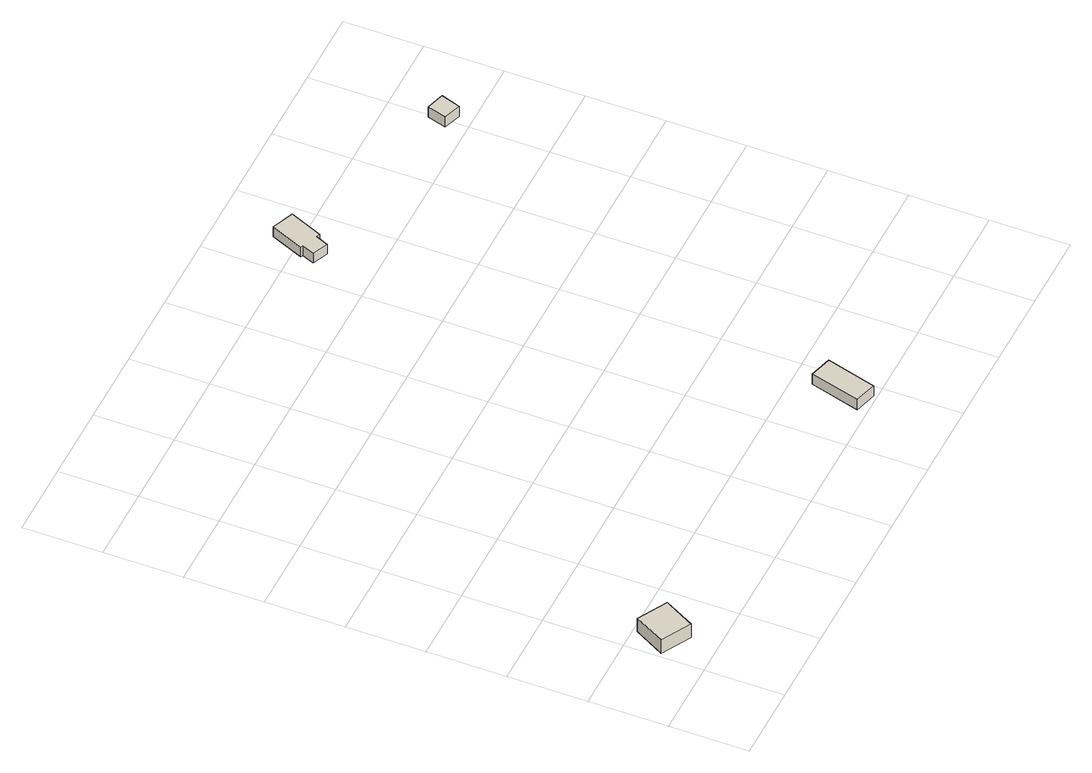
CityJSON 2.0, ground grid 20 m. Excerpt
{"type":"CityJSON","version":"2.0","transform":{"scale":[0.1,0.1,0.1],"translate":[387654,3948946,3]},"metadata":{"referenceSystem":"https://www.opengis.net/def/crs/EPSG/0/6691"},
"CityObjects":{
"building1":{"type":"Building","attributes":{"大字・町コード":"39","13_区市町村コード_大字・町コード_町・丁目コード":"13101039000","measuredHeight":15.5,"BuildingDetails.buildingRoofEdgeArea":75.97,"BuildingDetails.districtsAndZonesType":"5","BuildingDetails.prefecture":"13","BuildingDetails.city":"13101","BuildingDetails.surveyYear":2016},"address":[{"country":"日本","locality":"東京都千代田区皇居外苑"}],"geometry":[{"type":"Solid","lod":"1","boundaries":[[[[0,1,2,3]],[[2,4,5,3]],[[1,6,4,2]],[[0,7,6,1]],[[3,5,7,0]],[[4,6,7,5]]]]}]},
"building2":{"type":"Building","attributes":{"大字・町コード":"39","13_区市町村コード_大字・町コード_町・丁目コード":"13101039000","measuredHeight":3.8,"BuildingDetails.buildingRoofEdgeArea":77.37,"BuildingDetails.districtsAndZonesType":"5","BuildingDetails.prefecture":"13","BuildingDetails.city":"13101","BuildingDetails.surveyYear":2016},"address":[{"country":"日本","locality":"東京都千代田区皇居外苑"}],"geometry":[{"type":"Solid","lod":"1","boundaries":[[[[8,9,10,11]],[[10,12,13,11]],[[9,14,12,10]],[[8,15,14,9]],[[11,13,15,8]],[[12,14,15,13]]]]}]},
"building3":{"type":"Building","attributes":{"name":"丸の内警察署皇居前警備派出所","大字・町コード":"39","13_区市町村コード_大字・町コード_町・丁目コード":"13101039000","measuredHeight":9.4,"BuildingDetails.buildingRoofEdgeArea":70.7,"BuildingDetails.districtsAndZonesType":"5","BuildingDetails.prefecture":"13","BuildingDetails.city":"13101","BuildingDetails.surveyYear":2016},"address":[{"country":"日本","locality":"東京都千代田区皇居外苑"}],"geometry":[{"type":"Solid","lod":"1","boundaries":[[[[16,17,18,19,20,21,22,23]],[[22,24,25,23]],[[21,26,24,22]],[[20,27,26,21]],[[19,28,27,20]],[[18,29,28,19]],[[17,30,29,18]],[[16,31,30,17]],[[23,25,31,16]],[[24,26,27,28,29,30,31,25]]]]}]},
"building4":{"type":"Building","attributes":{"大字・町コード":"39","13_区市町村コード_大字・町コード_町・丁目コード":"13101039000","measuredHeight":14,"BuildingDetails.buildingRoofEdgeArea":24.54,"BuildingDetails.districtsAndZonesType":"5","BuildingDetails.prefecture":"13","BuildingDetails.city":"13101","BuildingDetails.surveyYear":2016},"address":[{"country":"日本","locality":"東京都千代田区皇居外苑"}],"geometry":[{"type":"Solid","lod":"1","boundaries":[[[[32,33,34,35]],[[34,36,37,35]],[[33,38,36,34]],[[32,39,38,33]],[[35,37,39,32]],[[36,38,39,37]]]]}]}
},
"vertices":[
[84,69,8],[9,110,8],[52,188,8],[127,147,8],[52,188,50],[127,147,50],[9,110,50],[84,69,50],
[970,8,7],[914,24,7],[949,151,7],[1006,135,7],[949,151,39],[1006,135,39],[914,24,39],[970,8,39],
[918,1356,5],[909,1360,5],[895,1328,5],[855,1345,5],[868,1376,5],[862,1378,5],[898,1463,5],[954,1440,5],[898,1463,35],[954,1440,35],[862,1378,35],[868,1376,35],[855,1345,35],[895,1328,35],[909,1360,35],[918,1356,35],
[1424,1234,6],[1379,1249,6],[1394,1298,6],[1440,1284,6],[1394,1298,38],[1440,1284,38],[1379,1249,38],[1424,1234,38]
]}
